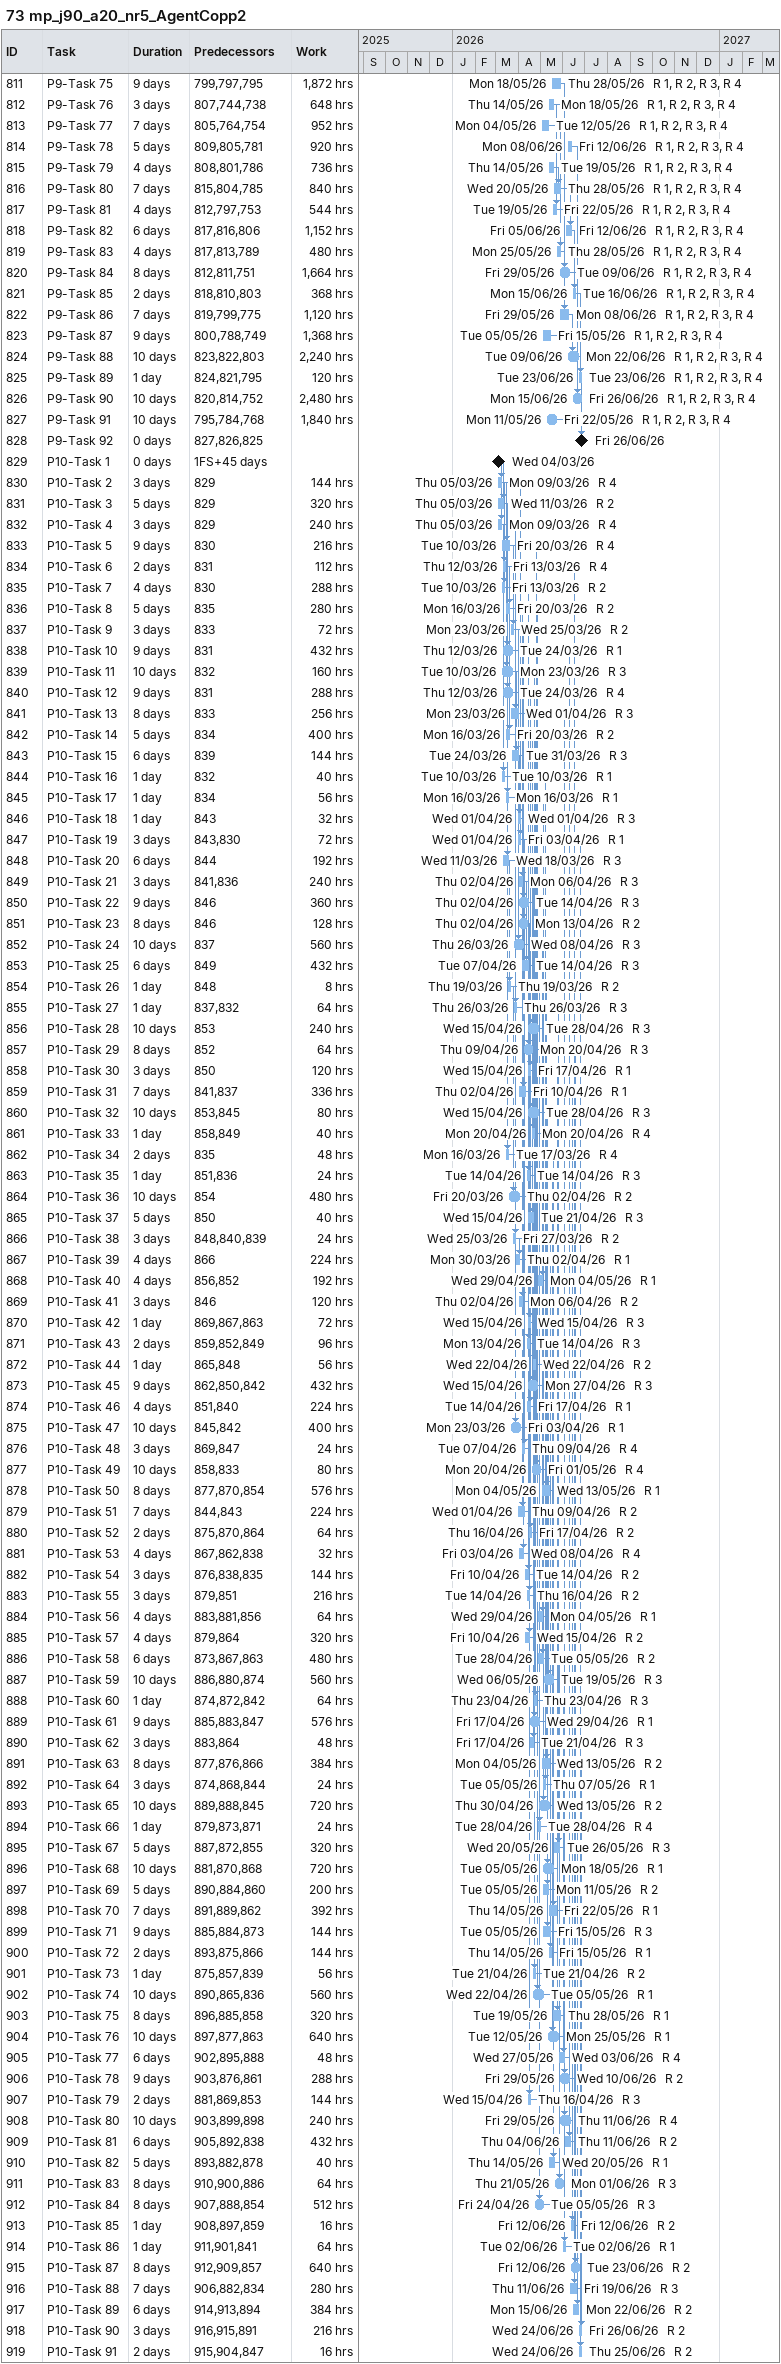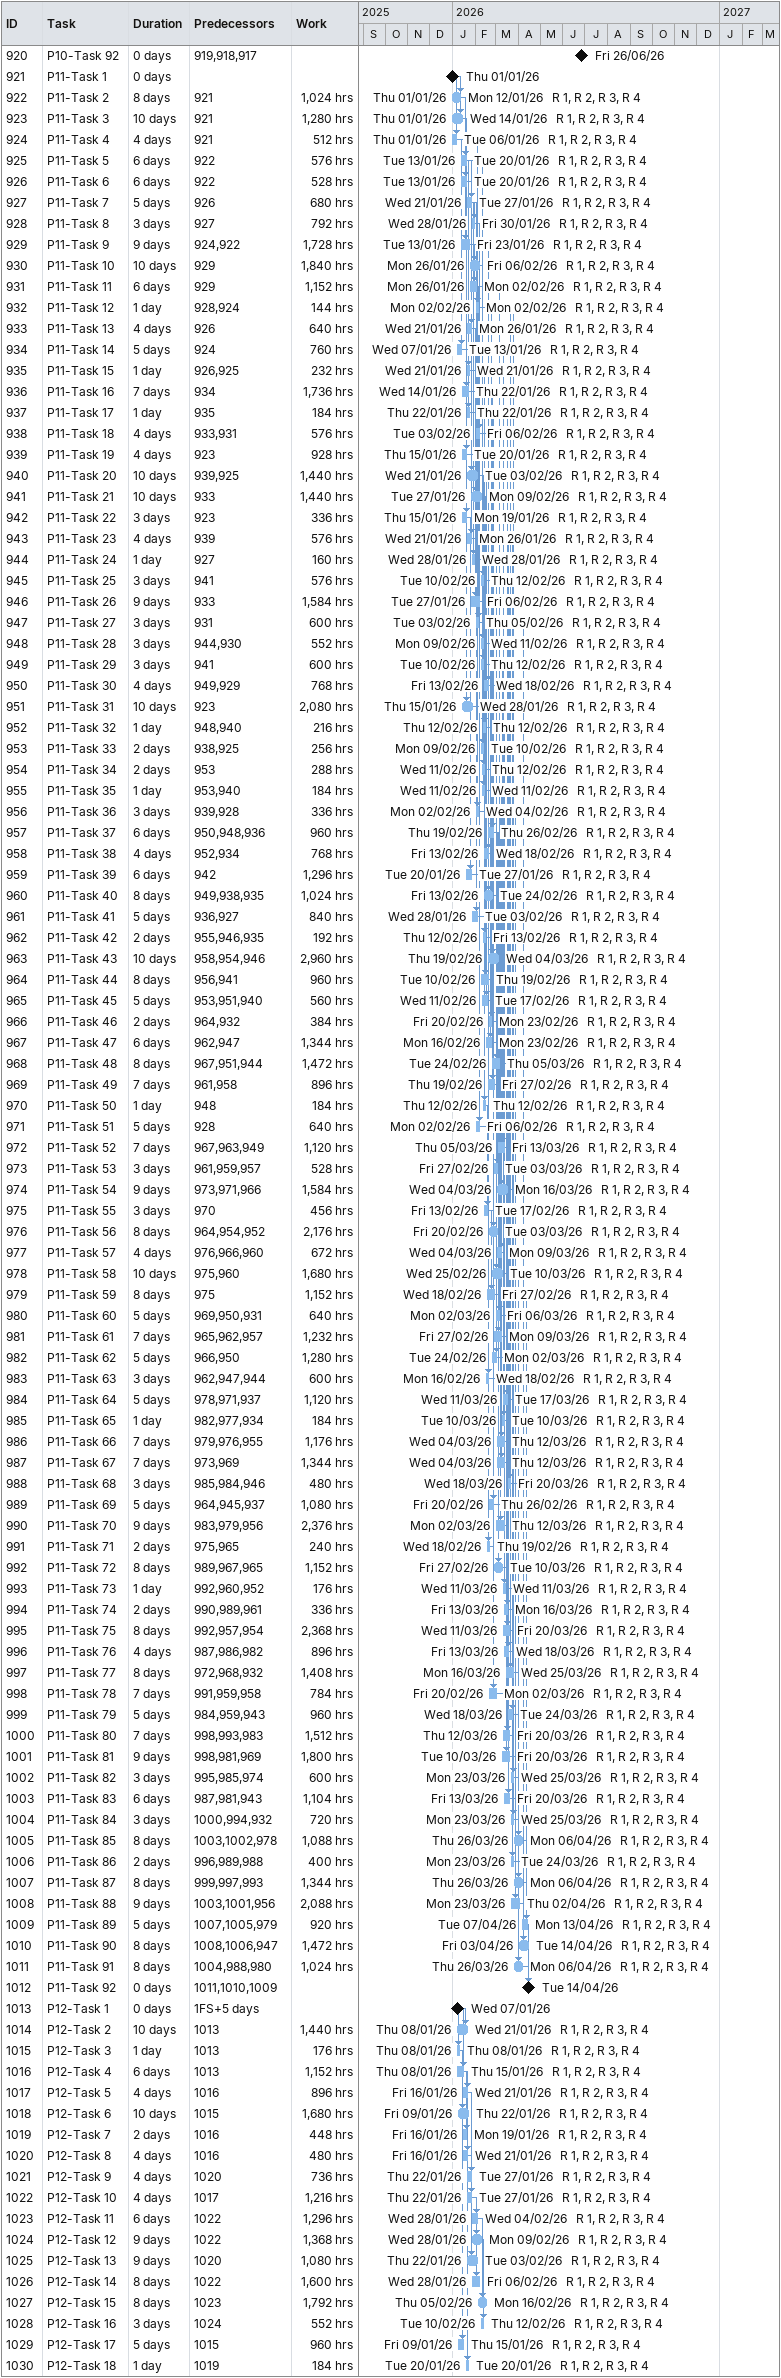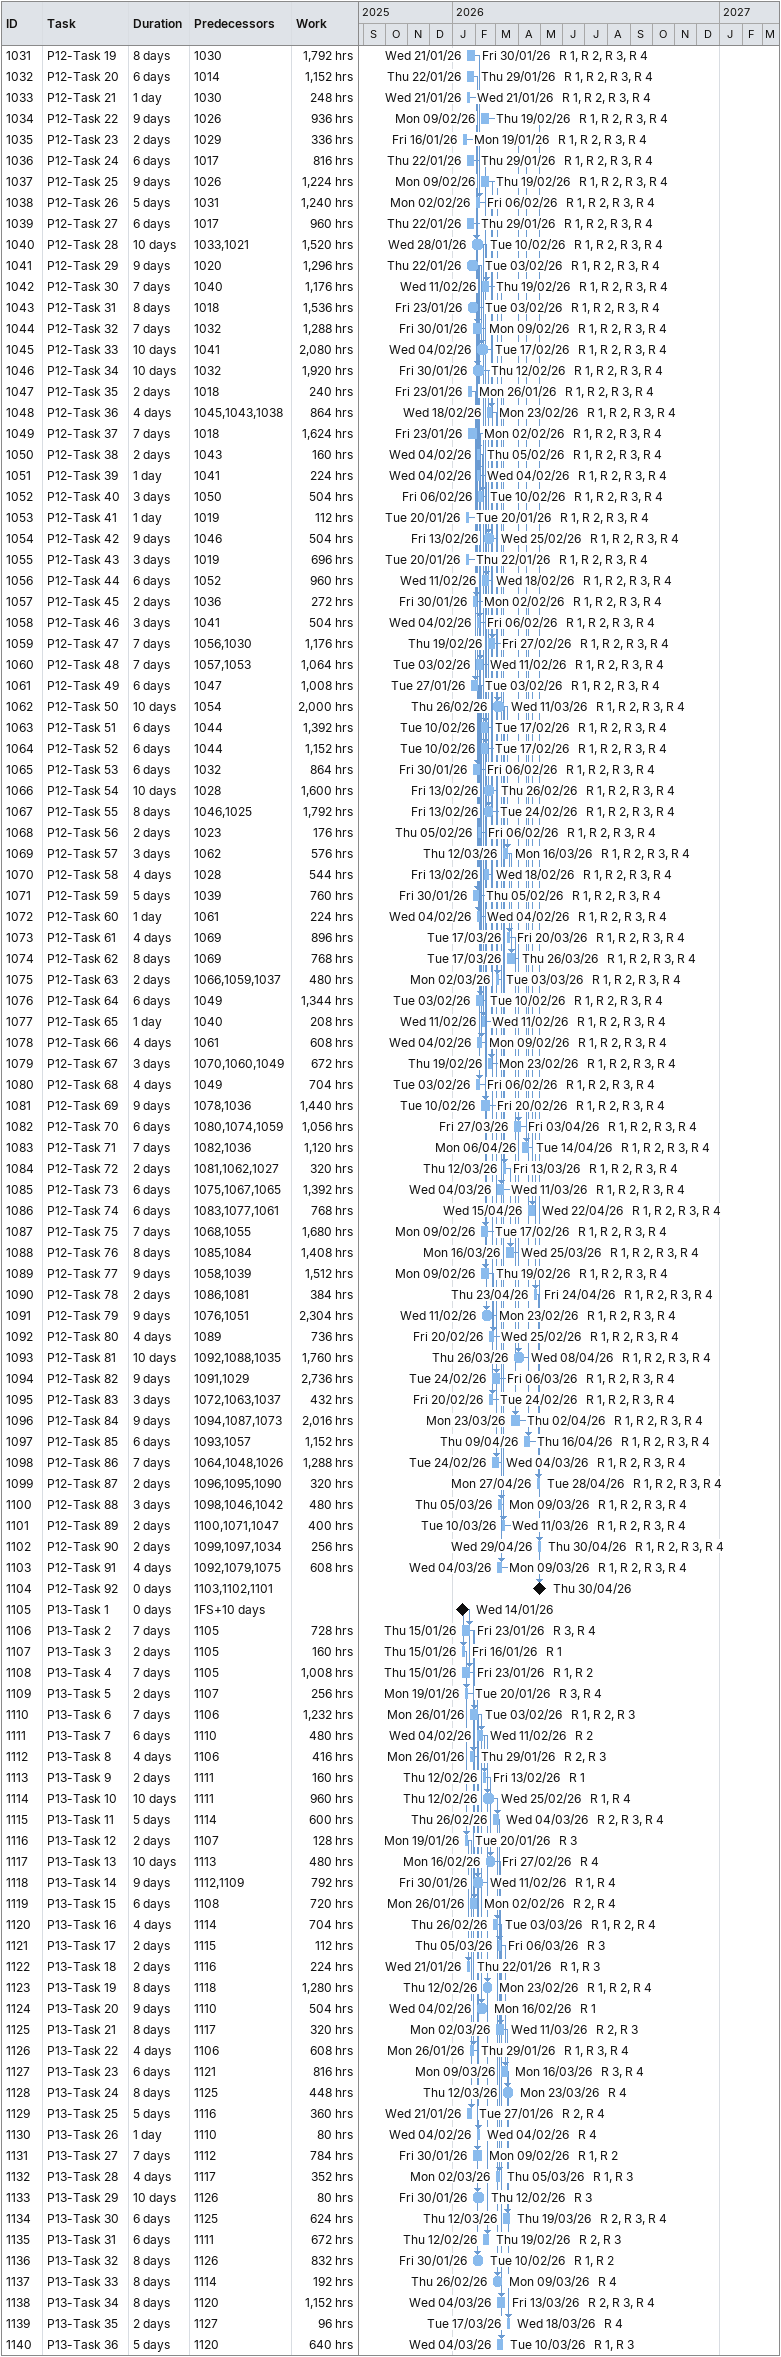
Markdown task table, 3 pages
73 mp_j90_a20_nr5_AgentCopp2

| ID | Task | Duration | Start | Finish | Predecessors | Resources | Work (h) |
|---|---|---|---|---|---|---|---|
| 811 | P9-Task 75 | 9d | 2026-05-18 | 2026-05-28 | 799, 797, 795 | R 1, R 2, R 3, R 4 | 1872 |
| 812 | P9-Task 76 | 3d | 2026-05-14 | 2026-05-18 | 807, 744, 738 | R 1, R 2, R 3, R 4 | 648 |
| 813 | P9-Task 77 | 7d | 2026-05-04 | 2026-05-12 | 805, 764, 754 | R 1, R 2, R 3, R 4 | 952 |
| 814 | P9-Task 78 | 5d | 2026-06-08 | 2026-06-12 | 809, 805, 781 | R 1, R 2, R 3, R 4 | 920 |
| 815 | P9-Task 79 | 4d | 2026-05-14 | 2026-05-19 | 808, 801, 786 | R 1, R 2, R 3, R 4 | 736 |
| 816 | P9-Task 80 | 7d | 2026-05-20 | 2026-05-28 | 815, 804, 785 | R 1, R 2, R 3, R 4 | 840 |
| 817 | P9-Task 81 | 4d | 2026-05-19 | 2026-05-22 | 812, 797, 753 | R 1, R 2, R 3, R 4 | 544 |
| 818 | P9-Task 82 | 6d | 2026-06-05 | 2026-06-12 | 817, 816, 806 | R 1, R 2, R 3, R 4 | 1152 |
| 819 | P9-Task 83 | 4d | 2026-05-25 | 2026-05-28 | 817, 813, 789 | R 1, R 2, R 3, R 4 | 480 |
| 820 | P9-Task 84 | 8d | 2026-05-29 | 2026-06-09 | 812, 811, 751 | R 1, R 2, R 3, R 4 | 1664 |
| 821 | P9-Task 85 | 2d | 2026-06-15 | 2026-06-16 | 818, 810, 803 | R 1, R 2, R 3, R 4 | 368 |
| 822 | P9-Task 86 | 7d | 2026-05-29 | 2026-06-08 | 819, 799, 775 | R 1, R 2, R 3, R 4 | 1120 |
| 823 | P9-Task 87 | 9d | 2026-05-05 | 2026-05-15 | 800, 788, 749 | R 1, R 2, R 3, R 4 | 1368 |
| 824 | P9-Task 88 | 10d | 2026-06-09 | 2026-06-22 | 823, 822, 803 | R 1, R 2, R 3, R 4 | 2240 |
| 825 | P9-Task 89 | 1d | 2026-06-23 | 2026-06-23 | 824, 821, 795 | R 1, R 2, R 3, R 4 | 120 |
| 826 | P9-Task 90 | 10d | 2026-06-15 | 2026-06-26 | 820, 814, 752 | R 1, R 2, R 3, R 4 | 2480 |
| 827 | P9-Task 91 | 10d | 2026-05-11 | 2026-05-22 | 795, 784, 768 | R 1, R 2, R 3, R 4 | 1840 |
| 828 | P9-Task 92 | 0d | 2026-06-26 | 2026-06-26 | 827, 826, 825 |  |  |
| 829 | P10-Task 1 | 0d | 2026-03-04 | 2026-03-04 | 1FS+45d |  |  |
| 830 | P10-Task 2 | 3d | 2026-03-05 | 2026-03-09 | 829 | R 4 | 144 |
| 831 | P10-Task 3 | 5d | 2026-03-05 | 2026-03-11 | 829 | R 2 | 320 |
| 832 | P10-Task 4 | 3d | 2026-03-05 | 2026-03-09 | 829 | R 4 | 240 |
| 833 | P10-Task 5 | 9d | 2026-03-10 | 2026-03-20 | 830 | R 4 | 216 |
| 834 | P10-Task 6 | 2d | 2026-03-12 | 2026-03-13 | 831 | R 4 | 112 |
| 835 | P10-Task 7 | 4d | 2026-03-10 | 2026-03-13 | 830 | R 2 | 288 |
| 836 | P10-Task 8 | 5d | 2026-03-16 | 2026-03-20 | 835 | R 2 | 280 |
| 837 | P10-Task 9 | 3d | 2026-03-23 | 2026-03-25 | 833 | R 2 | 72 |
| 838 | P10-Task 10 | 9d | 2026-03-12 | 2026-03-24 | 831 | R 1 | 432 |
| 839 | P10-Task 11 | 10d | 2026-03-10 | 2026-03-23 | 832 | R 3 | 160 |
| 840 | P10-Task 12 | 9d | 2026-03-12 | 2026-03-24 | 831 | R 4 | 288 |
| 841 | P10-Task 13 | 8d | 2026-03-23 | 2026-04-01 | 833 | R 3 | 256 |
| 842 | P10-Task 14 | 5d | 2026-03-16 | 2026-03-20 | 834 | R 2 | 400 |
| 843 | P10-Task 15 | 6d | 2026-03-24 | 2026-03-31 | 839 | R 3 | 144 |
| 844 | P10-Task 16 | 1d | 2026-03-10 | 2026-03-10 | 832 | R 1 | 40 |
| 845 | P10-Task 17 | 1d | 2026-03-16 | 2026-03-16 | 834 | R 1 | 56 |
| 846 | P10-Task 18 | 1d | 2026-04-01 | 2026-04-01 | 843 | R 3 | 32 |
| 847 | P10-Task 19 | 3d | 2026-04-01 | 2026-04-03 | 843, 830 | R 1 | 72 |
| 848 | P10-Task 20 | 6d | 2026-03-11 | 2026-03-18 | 844 | R 3 | 192 |
| 849 | P10-Task 21 | 3d | 2026-04-02 | 2026-04-06 | 841, 836 | R 3 | 240 |
| 850 | P10-Task 22 | 9d | 2026-04-02 | 2026-04-14 | 846 | R 3 | 360 |
| 851 | P10-Task 23 | 8d | 2026-04-02 | 2026-04-13 | 846 | R 2 | 128 |
| 852 | P10-Task 24 | 10d | 2026-03-26 | 2026-04-08 | 837 | R 3 | 560 |
| 853 | P10-Task 25 | 6d | 2026-04-07 | 2026-04-14 | 849 | R 3 | 432 |
| 854 | P10-Task 26 | 1d | 2026-03-19 | 2026-03-19 | 848 | R 2 | 8 |
| 855 | P10-Task 27 | 1d | 2026-03-26 | 2026-03-26 | 837, 832 | R 3 | 64 |
| 856 | P10-Task 28 | 10d | 2026-04-15 | 2026-04-28 | 853 | R 3 | 240 |
| 857 | P10-Task 29 | 8d | 2026-04-09 | 2026-04-20 | 852 | R 3 | 64 |
| 858 | P10-Task 30 | 3d | 2026-04-15 | 2026-04-17 | 850 | R 1 | 120 |
| 859 | P10-Task 31 | 7d | 2026-04-02 | 2026-04-10 | 841, 837 | R 1 | 336 |
| 860 | P10-Task 32 | 10d | 2026-04-15 | 2026-04-28 | 853, 845 | R 3 | 80 |
| 861 | P10-Task 33 | 1d | 2026-04-20 | 2026-04-20 | 858, 849 | R 4 | 40 |
| 862 | P10-Task 34 | 2d | 2026-03-16 | 2026-03-17 | 835 | R 4 | 48 |
| 863 | P10-Task 35 | 1d | 2026-04-14 | 2026-04-14 | 851, 836 | R 3 | 24 |
| 864 | P10-Task 36 | 10d | 2026-03-20 | 2026-04-02 | 854 | R 2 | 480 |
| 865 | P10-Task 37 | 5d | 2026-04-15 | 2026-04-21 | 850 | R 3 | 40 |
| 866 | P10-Task 38 | 3d | 2026-03-25 | 2026-03-27 | 848, 840, 839 | R 2 | 24 |
| 867 | P10-Task 39 | 4d | 2026-03-30 | 2026-04-02 | 866 | R 1 | 224 |
| 868 | P10-Task 40 | 4d | 2026-04-29 | 2026-05-04 | 856, 852 | R 1 | 192 |
| 869 | P10-Task 41 | 3d | 2026-04-02 | 2026-04-06 | 846 | R 2 | 120 |
| 870 | P10-Task 42 | 1d | 2026-04-15 | 2026-04-15 | 869, 867, 863 | R 3 | 72 |
| 871 | P10-Task 43 | 2d | 2026-04-13 | 2026-04-14 | 859, 852, 849 | R 3 | 96 |
| 872 | P10-Task 44 | 1d | 2026-04-22 | 2026-04-22 | 865, 848 | R 2 | 56 |
| 873 | P10-Task 45 | 9d | 2026-04-15 | 2026-04-27 | 862, 850, 842 | R 3 | 432 |
| 874 | P10-Task 46 | 4d | 2026-04-14 | 2026-04-17 | 851, 840 | R 1 | 224 |
| 875 | P10-Task 47 | 10d | 2026-03-23 | 2026-04-03 | 845, 842 | R 1 | 400 |
| 876 | P10-Task 48 | 3d | 2026-04-07 | 2026-04-09 | 869, 847 | R 4 | 24 |
| 877 | P10-Task 49 | 10d | 2026-04-20 | 2026-05-01 | 858, 833 | R 4 | 80 |
| 878 | P10-Task 50 | 8d | 2026-05-04 | 2026-05-13 | 877, 870, 854 | R 1 | 576 |
| 879 | P10-Task 51 | 7d | 2026-04-01 | 2026-04-09 | 844, 843 | R 2 | 224 |
| 880 | P10-Task 52 | 2d | 2026-04-16 | 2026-04-17 | 875, 870, 864 | R 2 | 64 |
| 881 | P10-Task 53 | 4d | 2026-04-03 | 2026-04-08 | 867, 862, 838 | R 4 | 32 |
| 882 | P10-Task 54 | 3d | 2026-04-10 | 2026-04-14 | 876, 838, 835 | R 2 | 144 |
| 883 | P10-Task 55 | 3d | 2026-04-14 | 2026-04-16 | 879, 851 | R 2 | 216 |
| 884 | P10-Task 56 | 4d | 2026-04-29 | 2026-05-04 | 883, 881, 856 | R 1 | 64 |
| 885 | P10-Task 57 | 4d | 2026-04-10 | 2026-04-15 | 879, 864 | R 2 | 320 |
| 886 | P10-Task 58 | 6d | 2026-04-28 | 2026-05-05 | 873, 867, 863 | R 2 | 480 |
| 887 | P10-Task 59 | 10d | 2026-05-06 | 2026-05-19 | 886, 880, 874 | R 3 | 560 |
| 888 | P10-Task 60 | 1d | 2026-04-23 | 2026-04-23 | 874, 872, 842 | R 3 | 64 |
| 889 | P10-Task 61 | 9d | 2026-04-17 | 2026-04-29 | 885, 883, 847 | R 1 | 576 |
| 890 | P10-Task 62 | 3d | 2026-04-17 | 2026-04-21 | 883, 864 | R 3 | 48 |
| 891 | P10-Task 63 | 8d | 2026-05-04 | 2026-05-13 | 877, 876, 866 | R 2 | 384 |
| 892 | P10-Task 64 | 3d | 2026-05-05 | 2026-05-07 | 874, 868, 844 | R 1 | 24 |
| 893 | P10-Task 65 | 10d | 2026-04-30 | 2026-05-13 | 889, 888, 845 | R 2 | 720 |
| 894 | P10-Task 66 | 1d | 2026-04-28 | 2026-04-28 | 879, 873, 871 | R 4 | 24 |
| 895 | P10-Task 67 | 5d | 2026-05-20 | 2026-05-26 | 887, 872, 855 | R 3 | 320 |
| 896 | P10-Task 68 | 10d | 2026-05-05 | 2026-05-18 | 881, 870, 868 | R 1 | 720 |
| 897 | P10-Task 69 | 5d | 2026-05-05 | 2026-05-11 | 890, 884, 860 | R 2 | 200 |
| 898 | P10-Task 70 | 7d | 2026-05-14 | 2026-05-22 | 891, 889, 862 | R 1 | 392 |
| 899 | P10-Task 71 | 9d | 2026-05-05 | 2026-05-15 | 885, 884, 873 | R 3 | 144 |
| 900 | P10-Task 72 | 2d | 2026-05-14 | 2026-05-15 | 893, 875, 866 | R 1 | 144 |
| 901 | P10-Task 73 | 1d | 2026-04-21 | 2026-04-21 | 875, 857, 839 | R 2 | 56 |
| 902 | P10-Task 74 | 10d | 2026-04-22 | 2026-05-05 | 890, 865, 836 | R 1 | 560 |
| 903 | P10-Task 75 | 8d | 2026-05-19 | 2026-05-28 | 896, 885, 858 | R 1 | 320 |
| 904 | P10-Task 76 | 10d | 2026-05-12 | 2026-05-25 | 897, 877, 863 | R 1 | 640 |
| 905 | P10-Task 77 | 6d | 2026-05-27 | 2026-06-03 | 902, 895, 888 | R 4 | 48 |
| 906 | P10-Task 78 | 9d | 2026-05-29 | 2026-06-10 | 903, 876, 861 | R 2 | 288 |
| 907 | P10-Task 79 | 2d | 2026-04-15 | 2026-04-16 | 881, 869, 853 | R 3 | 144 |
| 908 | P10-Task 80 | 10d | 2026-05-29 | 2026-06-11 | 903, 899, 898 | R 4 | 240 |
| 909 | P10-Task 81 | 6d | 2026-06-04 | 2026-06-11 | 905, 892, 838 | R 2 | 432 |
| 910 | P10-Task 82 | 5d | 2026-05-14 | 2026-05-20 | 893, 882, 878 | R 1 | 40 |
| 911 | P10-Task 83 | 8d | 2026-05-21 | 2026-06-01 | 910, 900, 886 | R 3 | 64 |
| 912 | P10-Task 84 | 8d | 2026-04-24 | 2026-05-05 | 907, 888, 854 | R 3 | 512 |
| 913 | P10-Task 85 | 1d | 2026-06-12 | 2026-06-12 | 908, 897, 859 | R 2 | 16 |
| 914 | P10-Task 86 | 1d | 2026-06-02 | 2026-06-02 | 911, 901, 841 | R 1 | 64 |
| 915 | P10-Task 87 | 8d | 2026-06-12 | 2026-06-23 | 912, 909, 857 | R 2 | 640 |
| 916 | P10-Task 88 | 7d | 2026-06-11 | 2026-06-19 | 906, 882, 834 | R 3 | 280 |
| 917 | P10-Task 89 | 6d | 2026-06-15 | 2026-06-22 | 914, 913, 894 | R 2 | 384 |
| 918 | P10-Task 90 | 3d | 2026-06-24 | 2026-06-26 | 916, 915, 891 | R 2 | 216 |
| 919 | P10-Task 91 | 2d | 2026-06-24 | 2026-06-25 | 915, 904, 847 | R 2 | 16 |
| 920 | P10-Task 92 | 0d | 2026-06-26 | 2026-06-26 | 919, 918, 917 |  |  |
| 921 | P11-Task 1 | 0d | 2026-01-01 | 2026-01-01 |  |  |  |
| 922 | P11-Task 2 | 8d | 2026-01-01 | 2026-01-12 | 921 | R 1, R 2, R 3, R 4 | 1024 |
| 923 | P11-Task 3 | 10d | 2026-01-01 | 2026-01-14 | 921 | R 1, R 2, R 3, R 4 | 1280 |
| 924 | P11-Task 4 | 4d | 2026-01-01 | 2026-01-06 | 921 | R 1, R 2, R 3, R 4 | 512 |
| 925 | P11-Task 5 | 6d | 2026-01-13 | 2026-01-20 | 922 | R 1, R 2, R 3, R 4 | 576 |
| 926 | P11-Task 6 | 6d | 2026-01-13 | 2026-01-20 | 922 | R 1, R 2, R 3, R 4 | 528 |
| 927 | P11-Task 7 | 5d | 2026-01-21 | 2026-01-27 | 926 | R 1, R 2, R 3, R 4 | 680 |
| 928 | P11-Task 8 | 3d | 2026-01-28 | 2026-01-30 | 927 | R 1, R 2, R 3, R 4 | 792 |
| 929 | P11-Task 9 | 9d | 2026-01-13 | 2026-01-23 | 924, 922 | R 1, R 2, R 3, R 4 | 1728 |
| 930 | P11-Task 10 | 10d | 2026-01-26 | 2026-02-06 | 929 | R 1, R 2, R 3, R 4 | 1840 |
| 931 | P11-Task 11 | 6d | 2026-01-26 | 2026-02-02 | 929 | R 1, R 2, R 3, R 4 | 1152 |
| 932 | P11-Task 12 | 1d | 2026-02-02 | 2026-02-02 | 928, 924 | R 1, R 2, R 3, R 4 | 144 |
| 933 | P11-Task 13 | 4d | 2026-01-21 | 2026-01-26 | 926 | R 1, R 2, R 3, R 4 | 640 |
| 934 | P11-Task 14 | 5d | 2026-01-07 | 2026-01-13 | 924 | R 1, R 2, R 3, R 4 | 760 |
| 935 | P11-Task 15 | 1d | 2026-01-21 | 2026-01-21 | 926, 925 | R 1, R 2, R 3, R 4 | 232 |
| 936 | P11-Task 16 | 7d | 2026-01-14 | 2026-01-22 | 934 | R 1, R 2, R 3, R 4 | 1736 |
| 937 | P11-Task 17 | 1d | 2026-01-22 | 2026-01-22 | 935 | R 1, R 2, R 3, R 4 | 184 |
| 938 | P11-Task 18 | 4d | 2026-02-03 | 2026-02-06 | 933, 931 | R 1, R 2, R 3, R 4 | 576 |
| 939 | P11-Task 19 | 4d | 2026-01-15 | 2026-01-20 | 923 | R 1, R 2, R 3, R 4 | 928 |
| 940 | P11-Task 20 | 10d | 2026-01-21 | 2026-02-03 | 939, 925 | R 1, R 2, R 3, R 4 | 1440 |
| 941 | P11-Task 21 | 10d | 2026-01-27 | 2026-02-09 | 933 | R 1, R 2, R 3, R 4 | 1440 |
| 942 | P11-Task 22 | 3d | 2026-01-15 | 2026-01-19 | 923 | R 1, R 2, R 3, R 4 | 336 |
| 943 | P11-Task 23 | 4d | 2026-01-21 | 2026-01-26 | 939 | R 1, R 2, R 3, R 4 | 576 |
| 944 | P11-Task 24 | 1d | 2026-01-28 | 2026-01-28 | 927 | R 1, R 2, R 3, R 4 | 160 |
| 945 | P11-Task 25 | 3d | 2026-02-10 | 2026-02-12 | 941 | R 1, R 2, R 3, R 4 | 576 |
| 946 | P11-Task 26 | 9d | 2026-01-27 | 2026-02-06 | 933 | R 1, R 2, R 3, R 4 | 1584 |
| 947 | P11-Task 27 | 3d | 2026-02-03 | 2026-02-05 | 931 | R 1, R 2, R 3, R 4 | 600 |
| 948 | P11-Task 28 | 3d | 2026-02-09 | 2026-02-11 | 944, 930 | R 1, R 2, R 3, R 4 | 552 |
| 949 | P11-Task 29 | 3d | 2026-02-10 | 2026-02-12 | 941 | R 1, R 2, R 3, R 4 | 600 |
| 950 | P11-Task 30 | 4d | 2026-02-13 | 2026-02-18 | 949, 929 | R 1, R 2, R 3, R 4 | 768 |
| 951 | P11-Task 31 | 10d | 2026-01-15 | 2026-01-28 | 923 | R 1, R 2, R 3, R 4 | 2080 |
| 952 | P11-Task 32 | 1d | 2026-02-12 | 2026-02-12 | 948, 940 | R 1, R 2, R 3, R 4 | 216 |
| 953 | P11-Task 33 | 2d | 2026-02-09 | 2026-02-10 | 938, 925 | R 1, R 2, R 3, R 4 | 256 |
| 954 | P11-Task 34 | 2d | 2026-02-11 | 2026-02-12 | 953 | R 1, R 2, R 3, R 4 | 288 |
| 955 | P11-Task 35 | 1d | 2026-02-11 | 2026-02-11 | 953, 940 | R 1, R 2, R 3, R 4 | 184 |
| 956 | P11-Task 36 | 3d | 2026-02-02 | 2026-02-04 | 939, 928 | R 1, R 2, R 3, R 4 | 336 |
| 957 | P11-Task 37 | 6d | 2026-02-19 | 2026-02-26 | 950, 948, 936 | R 1, R 2, R 3, R 4 | 960 |
| 958 | P11-Task 38 | 4d | 2026-02-13 | 2026-02-18 | 952, 934 | R 1, R 2, R 3, R 4 | 768 |
| 959 | P11-Task 39 | 6d | 2026-01-20 | 2026-01-27 | 942 | R 1, R 2, R 3, R 4 | 1296 |
| 960 | P11-Task 40 | 8d | 2026-02-13 | 2026-02-24 | 949, 938, 935 | R 1, R 2, R 3, R 4 | 1024 |
| 961 | P11-Task 41 | 5d | 2026-01-28 | 2026-02-03 | 936, 927 | R 1, R 2, R 3, R 4 | 840 |
| 962 | P11-Task 42 | 2d | 2026-02-12 | 2026-02-13 | 955, 946, 935 | R 1, R 2, R 3, R 4 | 192 |
| 963 | P11-Task 43 | 10d | 2026-02-19 | 2026-03-04 | 958, 954, 946 | R 1, R 2, R 3, R 4 | 2960 |
| 964 | P11-Task 44 | 8d | 2026-02-10 | 2026-02-19 | 956, 941 | R 1, R 2, R 3, R 4 | 960 |
| 965 | P11-Task 45 | 5d | 2026-02-11 | 2026-02-17 | 953, 951, 940 | R 1, R 2, R 3, R 4 | 560 |
| 966 | P11-Task 46 | 2d | 2026-02-20 | 2026-02-23 | 964, 932 | R 1, R 2, R 3, R 4 | 384 |
| 967 | P11-Task 47 | 6d | 2026-02-16 | 2026-02-23 | 962, 947 | R 1, R 2, R 3, R 4 | 1344 |
| 968 | P11-Task 48 | 8d | 2026-02-24 | 2026-03-05 | 967, 951, 944 | R 1, R 2, R 3, R 4 | 1472 |
| 969 | P11-Task 49 | 7d | 2026-02-19 | 2026-02-27 | 961, 958 | R 1, R 2, R 3, R 4 | 896 |
| 970 | P11-Task 50 | 1d | 2026-02-12 | 2026-02-12 | 948 | R 1, R 2, R 3, R 4 | 184 |
| 971 | P11-Task 51 | 5d | 2026-02-02 | 2026-02-06 | 928 | R 1, R 2, R 3, R 4 | 640 |
| 972 | P11-Task 52 | 7d | 2026-03-05 | 2026-03-13 | 967, 963, 949 | R 1, R 2, R 3, R 4 | 1120 |
| 973 | P11-Task 53 | 3d | 2026-02-27 | 2026-03-03 | 961, 959, 957 | R 1, R 2, R 3, R 4 | 528 |
| 974 | P11-Task 54 | 9d | 2026-03-04 | 2026-03-16 | 973, 971, 966 | R 1, R 2, R 3, R 4 | 1584 |
| 975 | P11-Task 55 | 3d | 2026-02-13 | 2026-02-17 | 970 | R 1, R 2, R 3, R 4 | 456 |
| 976 | P11-Task 56 | 8d | 2026-02-20 | 2026-03-03 | 964, 954, 952 | R 1, R 2, R 3, R 4 | 2176 |
| 977 | P11-Task 57 | 4d | 2026-03-04 | 2026-03-09 | 976, 966, 960 | R 1, R 2, R 3, R 4 | 672 |
| 978 | P11-Task 58 | 10d | 2026-02-25 | 2026-03-10 | 975, 960 | R 1, R 2, R 3, R 4 | 1680 |
| 979 | P11-Task 59 | 8d | 2026-02-18 | 2026-02-27 | 975 | R 1, R 2, R 3, R 4 | 1152 |
| 980 | P11-Task 60 | 5d | 2026-03-02 | 2026-03-06 | 969, 950, 931 | R 1, R 2, R 3, R 4 | 640 |
| 981 | P11-Task 61 | 7d | 2026-02-27 | 2026-03-09 | 965, 962, 957 | R 1, R 2, R 3, R 4 | 1232 |
| 982 | P11-Task 62 | 5d | 2026-02-24 | 2026-03-02 | 966, 950 | R 1, R 2, R 3, R 4 | 1280 |
| 983 | P11-Task 63 | 3d | 2026-02-16 | 2026-02-18 | 962, 947, 944 | R 1, R 2, R 3, R 4 | 600 |
| 984 | P11-Task 64 | 5d | 2026-03-11 | 2026-03-17 | 978, 971, 937 | R 1, R 2, R 3, R 4 | 1120 |
| 985 | P11-Task 65 | 1d | 2026-03-10 | 2026-03-10 | 982, 977, 934 | R 1, R 2, R 3, R 4 | 184 |
| 986 | P11-Task 66 | 7d | 2026-03-04 | 2026-03-12 | 979, 976, 955 | R 1, R 2, R 3, R 4 | 1176 |
| 987 | P11-Task 67 | 7d | 2026-03-04 | 2026-03-12 | 973, 969 | R 1, R 2, R 3, R 4 | 1344 |
| 988 | P11-Task 68 | 3d | 2026-03-18 | 2026-03-20 | 985, 984, 946 | R 1, R 2, R 3, R 4 | 480 |
| 989 | P11-Task 69 | 5d | 2026-02-20 | 2026-02-26 | 964, 945, 937 | R 1, R 2, R 3, R 4 | 1080 |
| 990 | P11-Task 70 | 9d | 2026-03-02 | 2026-03-12 | 983, 979, 956 | R 1, R 2, R 3, R 4 | 2376 |
| 991 | P11-Task 71 | 2d | 2026-02-18 | 2026-02-19 | 975, 965 | R 1, R 2, R 3, R 4 | 240 |
| 992 | P11-Task 72 | 8d | 2026-02-27 | 2026-03-10 | 989, 967, 965 | R 1, R 2, R 3, R 4 | 1152 |
| 993 | P11-Task 73 | 1d | 2026-03-11 | 2026-03-11 | 992, 960, 952 | R 1, R 2, R 3, R 4 | 176 |
| 994 | P11-Task 74 | 2d | 2026-03-13 | 2026-03-16 | 990, 989, 961 | R 1, R 2, R 3, R 4 | 336 |
| 995 | P11-Task 75 | 8d | 2026-03-11 | 2026-03-20 | 992, 957, 954 | R 1, R 2, R 3, R 4 | 2368 |
| 996 | P11-Task 76 | 4d | 2026-03-13 | 2026-03-18 | 987, 986, 982 | R 1, R 2, R 3, R 4 | 896 |
| 997 | P11-Task 77 | 8d | 2026-03-16 | 2026-03-25 | 972, 968, 932 | R 1, R 2, R 3, R 4 | 1408 |
| 998 | P11-Task 78 | 7d | 2026-02-20 | 2026-03-02 | 991, 959, 958 | R 1, R 2, R 3, R 4 | 784 |
| 999 | P11-Task 79 | 5d | 2026-03-18 | 2026-03-24 | 984, 959, 943 | R 1, R 2, R 3, R 4 | 960 |
| 1000 | P11-Task 80 | 7d | 2026-03-12 | 2026-03-20 | 998, 993, 983 | R 1, R 2, R 3, R 4 | 1512 |
| 1001 | P11-Task 81 | 9d | 2026-03-10 | 2026-03-20 | 998, 981, 969 | R 1, R 2, R 3, R 4 | 1800 |
| 1002 | P11-Task 82 | 3d | 2026-03-23 | 2026-03-25 | 995, 985, 974 | R 1, R 2, R 3, R 4 | 600 |
| 1003 | P11-Task 83 | 6d | 2026-03-13 | 2026-03-20 | 987, 981, 943 | R 1, R 2, R 3, R 4 | 1104 |
| 1004 | P11-Task 84 | 3d | 2026-03-23 | 2026-03-25 | 1000, 994, 932 | R 1, R 2, R 3, R 4 | 720 |
| 1005 | P11-Task 85 | 8d | 2026-03-26 | 2026-04-06 | 1003, 1002, 978 | R 1, R 2, R 3, R 4 | 1088 |
| 1006 | P11-Task 86 | 2d | 2026-03-23 | 2026-03-24 | 996, 989, 988 | R 1, R 2, R 3, R 4 | 400 |
| 1007 | P11-Task 87 | 8d | 2026-03-26 | 2026-04-06 | 999, 997, 993 | R 1, R 2, R 3, R 4 | 1344 |
| 1008 | P11-Task 88 | 9d | 2026-03-23 | 2026-04-02 | 1003, 1001, 956 | R 1, R 2, R 3, R 4 | 2088 |
| 1009 | P11-Task 89 | 5d | 2026-04-07 | 2026-04-13 | 1007, 1005, 979 | R 1, R 2, R 3, R 4 | 920 |
| 1010 | P11-Task 90 | 8d | 2026-04-03 | 2026-04-14 | 1008, 1006, 947 | R 1, R 2, R 3, R 4 | 1472 |
| 1011 | P11-Task 91 | 8d | 2026-03-26 | 2026-04-06 | 1004, 988, 980 | R 1, R 2, R 3, R 4 | 1024 |
| 1012 | P11-Task 92 | 0d | 2026-04-14 | 2026-04-14 | 1011, 1010, 1009 |  |  |
| 1013 | P12-Task 1 | 0d | 2026-01-07 | 2026-01-07 | 1FS+5d |  |  |
| 1014 | P12-Task 2 | 10d | 2026-01-08 | 2026-01-21 | 1013 | R 1, R 2, R 3, R 4 | 1440 |
| 1015 | P12-Task 3 | 1d | 2026-01-08 | 2026-01-08 | 1013 | R 1, R 2, R 3, R 4 | 176 |
| 1016 | P12-Task 4 | 6d | 2026-01-08 | 2026-01-15 | 1013 | R 1, R 2, R 3, R 4 | 1152 |
| 1017 | P12-Task 5 | 4d | 2026-01-16 | 2026-01-21 | 1016 | R 1, R 2, R 3, R 4 | 896 |
| 1018 | P12-Task 6 | 10d | 2026-01-09 | 2026-01-22 | 1015 | R 1, R 2, R 3, R 4 | 1680 |
| 1019 | P12-Task 7 | 2d | 2026-01-16 | 2026-01-19 | 1016 | R 1, R 2, R 3, R 4 | 448 |
| 1020 | P12-Task 8 | 4d | 2026-01-16 | 2026-01-21 | 1016 | R 1, R 2, R 3, R 4 | 480 |
| 1021 | P12-Task 9 | 4d | 2026-01-22 | 2026-01-27 | 1020 | R 1, R 2, R 3, R 4 | 736 |
| 1022 | P12-Task 10 | 4d | 2026-01-22 | 2026-01-27 | 1017 | R 1, R 2, R 3, R 4 | 1216 |
| 1023 | P12-Task 11 | 6d | 2026-01-28 | 2026-02-04 | 1022 | R 1, R 2, R 3, R 4 | 1296 |
| 1024 | P12-Task 12 | 9d | 2026-01-28 | 2026-02-09 | 1022 | R 1, R 2, R 3, R 4 | 1368 |
| 1025 | P12-Task 13 | 9d | 2026-01-22 | 2026-02-03 | 1020 | R 1, R 2, R 3, R 4 | 1080 |
| 1026 | P12-Task 14 | 8d | 2026-01-28 | 2026-02-06 | 1022 | R 1, R 2, R 3, R 4 | 1600 |
| 1027 | P12-Task 15 | 8d | 2026-02-05 | 2026-02-16 | 1023 | R 1, R 2, R 3, R 4 | 1792 |
| 1028 | P12-Task 16 | 3d | 2026-02-10 | 2026-02-12 | 1024 | R 1, R 2, R 3, R 4 | 552 |
| 1029 | P12-Task 17 | 5d | 2026-01-09 | 2026-01-15 | 1015 | R 1, R 2, R 3, R 4 | 960 |
| 1030 | P12-Task 18 | 1d | 2026-01-20 | 2026-01-20 | 1019 | R 1, R 2, R 3, R 4 | 184 |
| 1031 | P12-Task 19 | 8d | 2026-01-21 | 2026-01-30 | 1030 | R 1, R 2, R 3, R 4 | 1792 |
| 1032 | P12-Task 20 | 6d | 2026-01-22 | 2026-01-29 | 1014 | R 1, R 2, R 3, R 4 | 1152 |
| 1033 | P12-Task 21 | 1d | 2026-01-21 | 2026-01-21 | 1030 | R 1, R 2, R 3, R 4 | 248 |
| 1034 | P12-Task 22 | 9d | 2026-02-09 | 2026-02-19 | 1026 | R 1, R 2, R 3, R 4 | 936 |
| 1035 | P12-Task 23 | 2d | 2026-01-16 | 2026-01-19 | 1029 | R 1, R 2, R 3, R 4 | 336 |
| 1036 | P12-Task 24 | 6d | 2026-01-22 | 2026-01-29 | 1017 | R 1, R 2, R 3, R 4 | 816 |
| 1037 | P12-Task 25 | 9d | 2026-02-09 | 2026-02-19 | 1026 | R 1, R 2, R 3, R 4 | 1224 |
| 1038 | P12-Task 26 | 5d | 2026-02-02 | 2026-02-06 | 1031 | R 1, R 2, R 3, R 4 | 1240 |
| 1039 | P12-Task 27 | 6d | 2026-01-22 | 2026-01-29 | 1017 | R 1, R 2, R 3, R 4 | 960 |
| 1040 | P12-Task 28 | 10d | 2026-01-28 | 2026-02-10 | 1033, 1021 | R 1, R 2, R 3, R 4 | 1520 |
| 1041 | P12-Task 29 | 9d | 2026-01-22 | 2026-02-03 | 1020 | R 1, R 2, R 3, R 4 | 1296 |
| 1042 | P12-Task 30 | 7d | 2026-02-11 | 2026-02-19 | 1040 | R 1, R 2, R 3, R 4 | 1176 |
| 1043 | P12-Task 31 | 8d | 2026-01-23 | 2026-02-03 | 1018 | R 1, R 2, R 3, R 4 | 1536 |
| 1044 | P12-Task 32 | 7d | 2026-01-30 | 2026-02-09 | 1032 | R 1, R 2, R 3, R 4 | 1288 |
| 1045 | P12-Task 33 | 10d | 2026-02-04 | 2026-02-17 | 1041 | R 1, R 2, R 3, R 4 | 2080 |
| 1046 | P12-Task 34 | 10d | 2026-01-30 | 2026-02-12 | 1032 | R 1, R 2, R 3, R 4 | 1920 |
| 1047 | P12-Task 35 | 2d | 2026-01-23 | 2026-01-26 | 1018 | R 1, R 2, R 3, R 4 | 240 |
| 1048 | P12-Task 36 | 4d | 2026-02-18 | 2026-02-23 | 1045, 1043, 1038 | R 1, R 2, R 3, R 4 | 864 |
| 1049 | P12-Task 37 | 7d | 2026-01-23 | 2026-02-02 | 1018 | R 1, R 2, R 3, R 4 | 1624 |
| 1050 | P12-Task 38 | 2d | 2026-02-04 | 2026-02-05 | 1043 | R 1, R 2, R 3, R 4 | 160 |
| 1051 | P12-Task 39 | 1d | 2026-02-04 | 2026-02-04 | 1041 | R 1, R 2, R 3, R 4 | 224 |
| 1052 | P12-Task 40 | 3d | 2026-02-06 | 2026-02-10 | 1050 | R 1, R 2, R 3, R 4 | 504 |
| 1053 | P12-Task 41 | 1d | 2026-01-20 | 2026-01-20 | 1019 | R 1, R 2, R 3, R 4 | 112 |
| 1054 | P12-Task 42 | 9d | 2026-02-13 | 2026-02-25 | 1046 | R 1, R 2, R 3, R 4 | 504 |
| 1055 | P12-Task 43 | 3d | 2026-01-20 | 2026-01-22 | 1019 | R 1, R 2, R 3, R 4 | 696 |
| 1056 | P12-Task 44 | 6d | 2026-02-11 | 2026-02-18 | 1052 | R 1, R 2, R 3, R 4 | 960 |
| 1057 | P12-Task 45 | 2d | 2026-01-30 | 2026-02-02 | 1036 | R 1, R 2, R 3, R 4 | 272 |
| 1058 | P12-Task 46 | 3d | 2026-02-04 | 2026-02-06 | 1041 | R 1, R 2, R 3, R 4 | 504 |
| 1059 | P12-Task 47 | 7d | 2026-02-19 | 2026-02-27 | 1056, 1030 | R 1, R 2, R 3, R 4 | 1176 |
| 1060 | P12-Task 48 | 7d | 2026-02-03 | 2026-02-11 | 1057, 1053 | R 1, R 2, R 3, R 4 | 1064 |
| 1061 | P12-Task 49 | 6d | 2026-01-27 | 2026-02-03 | 1047 | R 1, R 2, R 3, R 4 | 1008 |
| 1062 | P12-Task 50 | 10d | 2026-02-26 | 2026-03-11 | 1054 | R 1, R 2, R 3, R 4 | 2000 |
| 1063 | P12-Task 51 | 6d | 2026-02-10 | 2026-02-17 | 1044 | R 1, R 2, R 3, R 4 | 1392 |
| 1064 | P12-Task 52 | 6d | 2026-02-10 | 2026-02-17 | 1044 | R 1, R 2, R 3, R 4 | 1152 |
| 1065 | P12-Task 53 | 6d | 2026-01-30 | 2026-02-06 | 1032 | R 1, R 2, R 3, R 4 | 864 |
| 1066 | P12-Task 54 | 10d | 2026-02-13 | 2026-02-26 | 1028 | R 1, R 2, R 3, R 4 | 1600 |
| 1067 | P12-Task 55 | 8d | 2026-02-13 | 2026-02-24 | 1046, 1025 | R 1, R 2, R 3, R 4 | 1792 |
| 1068 | P12-Task 56 | 2d | 2026-02-05 | 2026-02-06 | 1023 | R 1, R 2, R 3, R 4 | 176 |
| 1069 | P12-Task 57 | 3d | 2026-03-12 | 2026-03-16 | 1062 | R 1, R 2, R 3, R 4 | 576 |
| 1070 | P12-Task 58 | 4d | 2026-02-13 | 2026-02-18 | 1028 | R 1, R 2, R 3, R 4 | 544 |
| 1071 | P12-Task 59 | 5d | 2026-01-30 | 2026-02-05 | 1039 | R 1, R 2, R 3, R 4 | 760 |
| 1072 | P12-Task 60 | 1d | 2026-02-04 | 2026-02-04 | 1061 | R 1, R 2, R 3, R 4 | 224 |
| 1073 | P12-Task 61 | 4d | 2026-03-17 | 2026-03-20 | 1069 | R 1, R 2, R 3, R 4 | 896 |
| 1074 | P12-Task 62 | 8d | 2026-03-17 | 2026-03-26 | 1069 | R 1, R 2, R 3, R 4 | 768 |
| 1075 | P12-Task 63 | 2d | 2026-03-02 | 2026-03-03 | 1066, 1059, 1037 | R 1, R 2, R 3, R 4 | 480 |
| 1076 | P12-Task 64 | 6d | 2026-02-03 | 2026-02-10 | 1049 | R 1, R 2, R 3, R 4 | 1344 |
| 1077 | P12-Task 65 | 1d | 2026-02-11 | 2026-02-11 | 1040 | R 1, R 2, R 3, R 4 | 208 |
| 1078 | P12-Task 66 | 4d | 2026-02-04 | 2026-02-09 | 1061 | R 1, R 2, R 3, R 4 | 608 |
| 1079 | P12-Task 67 | 3d | 2026-02-19 | 2026-02-23 | 1070, 1060, 1049 | R 1, R 2, R 3, R 4 | 672 |
| 1080 | P12-Task 68 | 4d | 2026-02-03 | 2026-02-06 | 1049 | R 1, R 2, R 3, R 4 | 704 |
| 1081 | P12-Task 69 | 9d | 2026-02-10 | 2026-02-20 | 1078, 1036 | R 1, R 2, R 3, R 4 | 1440 |
| 1082 | P12-Task 70 | 6d | 2026-03-27 | 2026-04-03 | 1080, 1074, 1059 | R 1, R 2, R 3, R 4 | 1056 |
| 1083 | P12-Task 71 | 7d | 2026-04-06 | 2026-04-14 | 1082, 1036 | R 1, R 2, R 3, R 4 | 1120 |
| 1084 | P12-Task 72 | 2d | 2026-03-12 | 2026-03-13 | 1081, 1062, 1027 | R 1, R 2, R 3, R 4 | 320 |
| 1085 | P12-Task 73 | 6d | 2026-03-04 | 2026-03-11 | 1075, 1067, 1065 | R 1, R 2, R 3, R 4 | 1392 |
| 1086 | P12-Task 74 | 6d | 2026-04-15 | 2026-04-22 | 1083, 1077, 1061 | R 1, R 2, R 3, R 4 | 768 |
| 1087 | P12-Task 75 | 7d | 2026-02-09 | 2026-02-17 | 1068, 1055 | R 1, R 2, R 3, R 4 | 1680 |
| 1088 | P12-Task 76 | 8d | 2026-03-16 | 2026-03-25 | 1085, 1084 | R 1, R 2, R 3, R 4 | 1408 |
| 1089 | P12-Task 77 | 9d | 2026-02-09 | 2026-02-19 | 1058, 1039 | R 1, R 2, R 3, R 4 | 1512 |
| 1090 | P12-Task 78 | 2d | 2026-04-23 | 2026-04-24 | 1086, 1081 | R 1, R 2, R 3, R 4 | 384 |
| 1091 | P12-Task 79 | 9d | 2026-02-11 | 2026-02-23 | 1076, 1051 | R 1, R 2, R 3, R 4 | 2304 |
| 1092 | P12-Task 80 | 4d | 2026-02-20 | 2026-02-25 | 1089 | R 1, R 2, R 3, R 4 | 736 |
| 1093 | P12-Task 81 | 10d | 2026-03-26 | 2026-04-08 | 1092, 1088, 1035 | R 1, R 2, R 3, R 4 | 1760 |
| 1094 | P12-Task 82 | 9d | 2026-02-24 | 2026-03-06 | 1091, 1029 | R 1, R 2, R 3, R 4 | 2736 |
| 1095 | P12-Task 83 | 3d | 2026-02-20 | 2026-02-24 | 1072, 1063, 1037 | R 1, R 2, R 3, R 4 | 432 |
| 1096 | P12-Task 84 | 9d | 2026-03-23 | 2026-04-02 | 1094, 1087, 1073 | R 1, R 2, R 3, R 4 | 2016 |
| 1097 | P12-Task 85 | 6d | 2026-04-09 | 2026-04-16 | 1093, 1057 | R 1, R 2, R 3, R 4 | 1152 |
| 1098 | P12-Task 86 | 7d | 2026-02-24 | 2026-03-04 | 1064, 1048, 1026 | R 1, R 2, R 3, R 4 | 1288 |
| 1099 | P12-Task 87 | 2d | 2026-04-27 | 2026-04-28 | 1096, 1095, 1090 | R 1, R 2, R 3, R 4 | 320 |
| 1100 | P12-Task 88 | 3d | 2026-03-05 | 2026-03-09 | 1098, 1046, 1042 | R 1, R 2, R 3, R 4 | 480 |
| 1101 | P12-Task 89 | 2d | 2026-03-10 | 2026-03-11 | 1100, 1071, 1047 | R 1, R 2, R 3, R 4 | 400 |
| 1102 | P12-Task 90 | 2d | 2026-04-29 | 2026-04-30 | 1099, 1097, 1034 | R 1, R 2, R 3, R 4 | 256 |
| 1103 | P12-Task 91 | 4d | 2026-03-04 | 2026-03-09 | 1092, 1079, 1075 | R 1, R 2, R 3, R 4 | 608 |
| 1104 | P12-Task 92 | 0d | 2026-04-30 | 2026-04-30 | 1103, 1102, 1101 |  |  |
| 1105 | P13-Task 1 | 0d | 2026-01-14 | 2026-01-14 | 1FS+10d |  |  |
| 1106 | P13-Task 2 | 7d | 2026-01-15 | 2026-01-23 | 1105 | R 3, R 4 | 728 |
| 1107 | P13-Task 3 | 2d | 2026-01-15 | 2026-01-16 | 1105 | R 1 | 160 |
| 1108 | P13-Task 4 | 7d | 2026-01-15 | 2026-01-23 | 1105 | R 1, R 2 | 1008 |
| 1109 | P13-Task 5 | 2d | 2026-01-19 | 2026-01-20 | 1107 | R 3, R 4 | 256 |
| 1110 | P13-Task 6 | 7d | 2026-01-26 | 2026-02-03 | 1106 | R 1, R 2, R 3 | 1232 |
| 1111 | P13-Task 7 | 6d | 2026-02-04 | 2026-02-11 | 1110 | R 2 | 480 |
| 1112 | P13-Task 8 | 4d | 2026-01-26 | 2026-01-29 | 1106 | R 2, R 3 | 416 |
| 1113 | P13-Task 9 | 2d | 2026-02-12 | 2026-02-13 | 1111 | R 1 | 160 |
| 1114 | P13-Task 10 | 10d | 2026-02-12 | 2026-02-25 | 1111 | R 1, R 4 | 960 |
| 1115 | P13-Task 11 | 5d | 2026-02-26 | 2026-03-04 | 1114 | R 2, R 3, R 4 | 600 |
| 1116 | P13-Task 12 | 2d | 2026-01-19 | 2026-01-20 | 1107 | R 3 | 128 |
| 1117 | P13-Task 13 | 10d | 2026-02-16 | 2026-02-27 | 1113 | R 4 | 480 |
| 1118 | P13-Task 14 | 9d | 2026-01-30 | 2026-02-11 | 1112, 1109 | R 1, R 4 | 792 |
| 1119 | P13-Task 15 | 6d | 2026-01-26 | 2026-02-02 | 1108 | R 2, R 4 | 720 |
| 1120 | P13-Task 16 | 4d | 2026-02-26 | 2026-03-03 | 1114 | R 1, R 2, R 4 | 704 |
| 1121 | P13-Task 17 | 2d | 2026-03-05 | 2026-03-06 | 1115 | R 3 | 112 |
| 1122 | P13-Task 18 | 2d | 2026-01-21 | 2026-01-22 | 1116 | R 1, R 3 | 224 |
| 1123 | P13-Task 19 | 8d | 2026-02-12 | 2026-02-23 | 1118 | R 1, R 2, R 4 | 1280 |
| 1124 | P13-Task 20 | 9d | 2026-02-04 | 2026-02-16 | 1110 | R 1 | 504 |
| 1125 | P13-Task 21 | 8d | 2026-03-02 | 2026-03-11 | 1117 | R 2, R 3 | 320 |
| 1126 | P13-Task 22 | 4d | 2026-01-26 | 2026-01-29 | 1106 | R 1, R 3, R 4 | 608 |
| 1127 | P13-Task 23 | 6d | 2026-03-09 | 2026-03-16 | 1121 | R 3, R 4 | 816 |
| 1128 | P13-Task 24 | 8d | 2026-03-12 | 2026-03-23 | 1125 | R 4 | 448 |
| 1129 | P13-Task 25 | 5d | 2026-01-21 | 2026-01-27 | 1116 | R 2, R 4 | 360 |
| 1130 | P13-Task 26 | 1d | 2026-02-04 | 2026-02-04 | 1110 | R 4 | 80 |
| 1131 | P13-Task 27 | 7d | 2026-01-30 | 2026-02-09 | 1112 | R 1, R 2 | 784 |
| 1132 | P13-Task 28 | 4d | 2026-03-02 | 2026-03-05 | 1117 | R 1, R 3 | 352 |
| 1133 | P13-Task 29 | 10d | 2026-01-30 | 2026-02-12 | 1126 | R 3 | 80 |
| 1134 | P13-Task 30 | 6d | 2026-03-12 | 2026-03-19 | 1125 | R 2, R 3, R 4 | 624 |
| 1135 | P13-Task 31 | 6d | 2026-02-12 | 2026-02-19 | 1111 | R 2, R 3 | 672 |
| 1136 | P13-Task 32 | 8d | 2026-01-30 | 2026-02-10 | 1126 | R 1, R 2 | 832 |
| 1137 | P13-Task 33 | 8d | 2026-02-26 | 2026-03-09 | 1114 | R 4 | 192 |
| 1138 | P13-Task 34 | 8d | 2026-03-04 | 2026-03-13 | 1120 | R 2, R 3, R 4 | 1152 |
| 1139 | P13-Task 35 | 2d | 2026-03-17 | 2026-03-18 | 1127 | R 4 | 96 |
| 1140 | P13-Task 36 | 5d | 2026-03-04 | 2026-03-10 | 1120 | R 1, R 3 | 640 |
